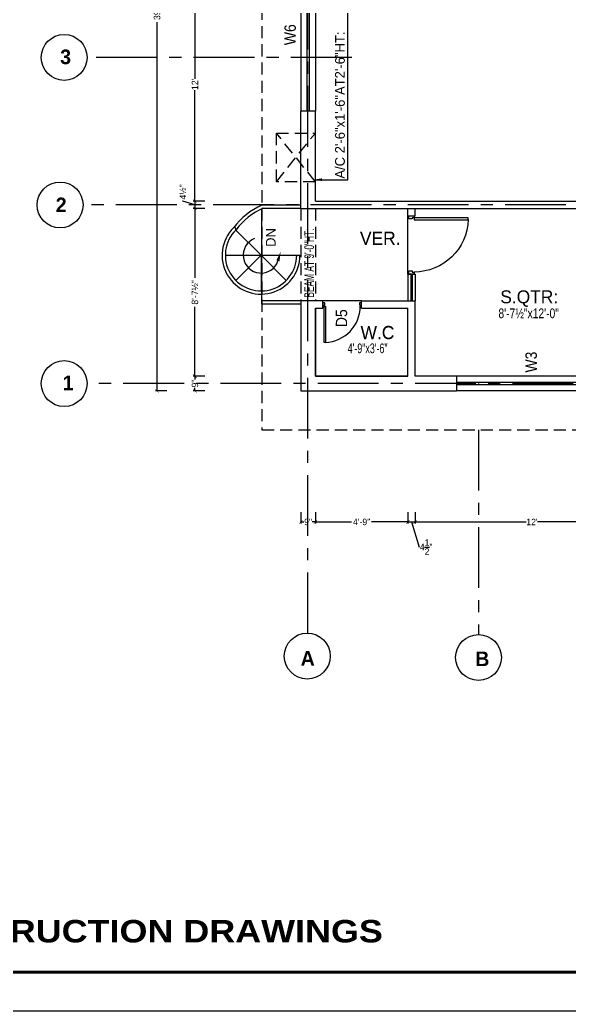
# Model space of a CAD drawing. Extents: x 10753 to 18704, y -5361 to 1140.
# Drawn here: x 15632 to 15971, y -1920 to -1308 of the extents above; entities that cross this region are included whole.
import ezdxf
from ezdxf.enums import TextEntityAlignment as Align

# ---------------------------------------------------------------- set-up
doc = ezdxf.new("R2010")
doc.units = 0
doc.header["$LTSCALE"] = 30
doc.header["$MEASUREMENT"] = 0
doc.header["$PDMODE"] = 3
doc.linetypes.add('CENTER', pattern=[2, 1.25, -0.25, 0.25, -0.25])
doc.linetypes.add('HIDDEN', pattern=[0.375, 0.25, -0.125])
doc.layers.get('0').update_dxf_attribs({"linetype": 'CONTINUOUS'})
doc.layers.get('DEFPOINTS').update_dxf_attribs({"linetype": 'CONTINUOUS'})
for name, color, linetype in [('1', 3, 'CENTER'), ('DIM', 6, 'CONTINUOUS'), ('DM', 210, 'CONTINUOUS'), ('DOOR', 4, 'CONTINUOUS'), ('PL', 7, 'CONTINUOUS'), ('SEAL', 1, 'CONTINUOUS'), ('SLINE', 3, 'CONTINUOUS'), ('stairs terrace', 1, 'CONTINUOUS'), ('TEXT', 13, 'CONTINUOUS'), ('TEXTDW', 3, 'CONTINUOUS'), ('WALL', 2, 'CONTINUOUS'), ('WINDOW', 5, 'CONTINUOUS'), ('WL', 9, 'CONTINUOUS'), ('XL', 4, 'CENTER')]:
    doc.layers.add(name, color=color, linetype=linetype)
doc.styles.add('EE', font='eurr____.ttf')
doc.styles.get("Standard").update_dxf_attribs({"font": 'stylu.ttf', "height": 3})
doc.styles.add('STYLE3', font='ariblk.ttf', dxfattribs={"height": 1})
doc.styles.add('Work Dim', font='stylu.ttf', dxfattribs={"height": 4})
doc.dimstyles.new('D1', dxfattribs={"dimtxt": 6, "dimasz": 5, "dimexe": 1, "dimexo": 2, "dimgap": 1, "dimtad": 1, "dimdec": 4, "dimzin": 3, "dimdsep": 46, "dimlunit": 4, "dimtxsty": 'Standard', "dimcen": 3, "dimclrd": 7, "dimclre": 7, "dimclrt": 2, "dimadec": 0, "dimazin": 0, "dimtfac": 1, "dimtdec": 4, "dimtofl": 0, "dimtmove": 2, "dimatfit": 3, "dimfxl": 1, "dimfrac": 2, "dimtolj": 1, "dimtzin": 1, "dimarcsym": 0})
doc.dimstyles.new('dim small', dxfattribs={"dimtxt": 4, "dimasz": 2, "dimexe": 1, "dimexo": 3, "dimgap": 0.09375, "dimtad": 0, "dimdec": 1, "dimzin": 0, "dimdsep": 46, "dimlunit": 4, "dimtxsty": 'Work Dim', "dimblk1": 'ARCHTICK', "dimblk2": 'ARCHTICK', "dimsah": 1, "dimcen": 0.09375, "dimclrd": 256, "dimclre": 256, "dimclrt": 3, "dimadec": 0, "dimazin": 0, "dimtfac": 1, "dimtdec": 1, "dimtofl": 0, "dimtmove": 1, "dimatfit": 3, "dimldrblk": 'ARCHTICK', "dimfxl": 6, "dimfxlon": 1, "dimtolj": 1, "dimtzin": 0, "dimarcsym": 0})

# ---------------------------------------------------------------- blocks, each defined once
blk = doc.blocks.new('D1')
for p, q in [((-3, 40.85), (-1.5, 40.85)), ((-3, 1.85), (-3, 40.85)), ((-1.5, 40.85), (-1.5, 1.85)), ((-40.5, 1.88), (-42, 1.88)), ((-42, 1.88), (-42, -1.88)), ((-40.5, 0.38), (-40.5, 1.88)), ((-39.75, 0.38), (-40.5, 0.38)), ((-39.75, -1.88), (-39.75, 0.38)), ((-1.5, 1.85), (-3, 1.85)), ((-2.25, 0.38), (-2.25, -1.88)), ((-1.5, 0.38), (-2.25, 0.38)), ((0, 1.88), (-1.5, 1.88)), ((-1.5, 1.88), (-1.5, 0.38)), ((0, -1.88), (0, 1.88)), ((-42, -1.88), (-39.75, -1.88)), ((-2.25, -1.88), (0, -1.88))]:
    blk.add_line(p, q)
blk.add_arc((-1.5, 1.88), 39, 91.84981, 180)
blk = doc.blocks.new('_ArchTick')
at = {"color": 0, "linetype": 'ByBlock', "const_width": 0.15}
blk.add_lwpolyline([(-0.5, -0.5), (0.5, 0.5)], dxfattribs=at)
blk = doc.blocks.new('*D503')
at = {"layer": 'DEFPOINTS', "color": 0, "transparency": 16777216}
for p in [(15739.87, -1424.5), (15739.87, -1528), (15767.71, -1528)]:
    blk.add_point(p, dxfattribs=at)
at = {"layer": 'DM', "lineweight": -2, "transparency": 16777216}
for p, q in [((15739.87, -1424.5), (15738.87, -1424.5)), ((15739.87, -1424.5), (15739.87, -1467.28)), ((15739.87, -1528), (15739.87, -1485.23)), ((15745.87, -1528), (15738.87, -1528))]:
    blk.add_line(p, q, dxfattribs=at)
at = {"layer": 'DM', "lineweight": -2, "transparency": 16777216, "xscale": 2, "yscale": 2, "zscale": 2}
for p, rotation in [((15739.87, -1424.5), 90), ((15739.87, -1528), 270)]:
    blk.add_blockref('_ArchTick', p, dxfattribs=dict(at, rotation=rotation))
at = {"layer": 'DM', "color": 3, "transparency": 16777216, "insert": (15739.87, -1476.25), "char_height": 4, "attachment_point": 5, "rotation": 90, "style": 'Work Dim'}
blk.add_mtext('\\A1;8\'-7½"', dxfattribs=at)
blk = doc.blocks.new('*D504')
at = {"layer": 'DEFPOINTS', "color": 0, "transparency": 16777216}
for p in [(15716.51, -1066), (15726.05, -1066), (15729.47, -1537)]:
    blk.add_point(p, dxfattribs=at)
at = {"layer": 'DM', "lineweight": -2, "transparency": 16777216}
for p, q in [((15722.51, -1066), (15715.51, -1066)), ((15716.51, -1066), (15716.51, -1293.44)), ((15716.51, -1537), (15716.51, -1309.57)), ((15722.51, -1537), (15715.51, -1537))]:
    blk.add_line(p, q, dxfattribs=at)
at = {"layer": 'DM', "lineweight": -2, "transparency": 16777216, "xscale": 2, "yscale": 2, "zscale": 2}
for p, rotation in [((15716.51, -1066), 90), ((15716.51, -1537), 270)]:
    blk.add_blockref('_ArchTick', p, dxfattribs=dict(at, rotation=rotation))
at = {"layer": 'DM', "color": 3, "transparency": 16777216, "insert": (15716.51, -1301.5), "char_height": 4, "attachment_point": 5, "rotation": 90, "style": 'Work Dim'}
blk.add_mtext('\\A1;39\'-3"', dxfattribs=at)
blk = doc.blocks.new('*D505')
at = {"layer": 'DEFPOINTS', "color": 0, "transparency": 16777216}
for p in [(15739.87, -1528), (15739.87, -1537), (15767.84, -1537)]:
    blk.add_point(p, dxfattribs=at)
at = {"layer": 'DM', "lineweight": -2, "transparency": 16777216}
for p, q in [((15739.87, -1528), (15738.87, -1528)), ((15739.87, -1528), (15739.87, -1529.94)), ((15745.87, -1537), (15738.87, -1537)), ((15739.87, -1537), (15739.87, -1535.06))]:
    blk.add_line(p, q, dxfattribs=at)
at = {"layer": 'DM', "lineweight": -2, "transparency": 16777216, "xscale": 2, "yscale": 2, "zscale": 2}
for p, rotation in [((15739.87, -1528), 90), ((15739.87, -1537), 270)]:
    blk.add_blockref('_ArchTick', p, dxfattribs=dict(at, rotation=rotation))
at = {"layer": 'DM', "color": 3, "transparency": 16777216, "insert": (15739.87, -1532.5), "char_height": 4, "attachment_point": 5, "rotation": 90, "style": 'Work Dim'}
blk.add_mtext('\\A1;9"', dxfattribs=at)
blk = doc.blocks.new('*D510')
at = {"layer": 'DEFPOINTS', "color": 0, "transparency": 16777216}
for p in [(15805.14, -1561), (15814.14, -1561), (15814.14, -1617.84)]:
    blk.add_point(p, dxfattribs=at)
at = {"layer": 'DM', "lineweight": -2, "transparency": 16777216}
for p, q in [((15805.14, -1611.84), (15805.14, -1618.84)), ((15814.14, -1611.84), (15814.14, -1618.84)), ((15805.14, -1617.84), (15807.07, -1617.84)), ((15814.14, -1617.84), (15812.2, -1617.84))]:
    blk.add_line(p, q, dxfattribs=at)
at = {"layer": 'DM', "lineweight": -2, "transparency": 16777216, "xscale": 2, "yscale": 2, "zscale": 2, "rotation": 180}
blk.add_blockref('_ArchTick', (15805.14, -1617.84), dxfattribs=at)
at = {"layer": 'DM', "lineweight": -2, "transparency": 16777216, "xscale": 2, "yscale": 2, "zscale": 2}
blk.add_blockref('_ArchTick', (15814.14, -1617.84), dxfattribs=at)
at = {"layer": 'DM', "color": 3, "transparency": 16777216, "insert": (15809.64, -1617.84), "char_height": 4, "attachment_point": 5, "style": 'Work Dim'}
blk.add_mtext('\\A1;9"', dxfattribs=at)
blk = doc.blocks.new('*D511')
at = {"layer": 'DEFPOINTS', "color": 0, "transparency": 16777216}
for p in [(15739.87, -1420), (15739.87, -1424.5), (15773.14, -1424.5)]:
    blk.add_point(p, dxfattribs=at)
at = {"layer": 'DM', "lineweight": -2, "transparency": 16777216}
for p, q in [((15732.41, -1420.02), (15732.41, -1419.83)), ((15739.87, -1422.25), (15732.41, -1420.02)), ((15739.87, -1420), (15738.87, -1420)), ((15739.87, -1420), (15739.87, -1424.5)), ((15745.87, -1424.5), (15738.87, -1424.5))]:
    blk.add_line(p, q, dxfattribs=at)
at = {"layer": 'DM', "lineweight": -2, "transparency": 16777216, "xscale": 2, "yscale": 2, "zscale": 2}
for p, rotation in [((15739.87, -1420), 90), ((15739.87, -1424.5), 270)]:
    blk.add_blockref('_ArchTick', p, dxfattribs=dict(at, rotation=rotation))
at = {"layer": 'DM', "color": 3, "transparency": 16777216, "insert": (15732.41, -1414.33), "char_height": 4, "attachment_point": 5, "rotation": 90, "style": 'Work Dim'}
blk.add_mtext('\\A1;4½"', dxfattribs=at)
blk = doc.blocks.new('*D512')
at = {"layer": 'DEFPOINTS', "color": 0, "transparency": 16777216}
for p in [(15739.87, -1276), (15773.14, -1276), (15773.14, -1420)]:
    blk.add_point(p, dxfattribs=at)
at = {"layer": 'DM', "lineweight": -2, "transparency": 16777216}
for p, q in [((15745.87, -1276), (15738.87, -1276)), ((15739.87, -1276), (15739.87, -1344.53)), ((15739.87, -1420), (15739.87, -1351.47)), ((15745.87, -1420), (15738.87, -1420))]:
    blk.add_line(p, q, dxfattribs=at)
at = {"layer": 'DM', "lineweight": -2, "transparency": 16777216, "xscale": 2, "yscale": 2, "zscale": 2}
for p, rotation in [((15739.87, -1276), 90), ((15739.87, -1420), 270)]:
    blk.add_blockref('_ArchTick', p, dxfattribs=dict(at, rotation=rotation))
at = {"layer": 'DM', "color": 3, "transparency": 16777216, "insert": (15739.87, -1348), "char_height": 4, "attachment_point": 5, "rotation": 90, "style": 'Work Dim'}
blk.add_mtext("\\A1;12'", dxfattribs=at)
blk = doc.blocks.new('WINDOW')
for p, q in [((12, 0), (0, 0)), ((12, -3.75), (0, -3.75)), ((12, -5.25), (0, -5.25)), ((12, -9), (0, -9))]:
    blk.add_line(p, q)
blk = doc.blocks.new('ACP')
at = {"layer": 'stairs terrace', "linetype": 'HIDDEN'}
for p, q in [((-3, 27), (27, 3)), ((-3, 3), (27, 27)), ((-3, 3), (-3, 27)), ((-3, 27), (27, 27)), ((27, 27), (27, 3))]:
    blk.add_line(p, q, dxfattribs=at)
blk = doc.blocks.new('*D532')
at = {"layer": 'DEFPOINTS', "color": 0, "transparency": 16777216}
for p in [(15871.14, -1528), (15814.14, -1561), (15871.14, -1617.84)]:
    blk.add_point(p, dxfattribs=at)
at = {"layer": 'DM', "lineweight": -2, "transparency": 16777216}
for p, q in [((15814.14, -1611.84), (15814.14, -1618.84)), ((15871.14, -1611.84), (15871.14, -1618.84)), ((15814.14, -1617.84), (15836.48, -1617.84)), ((15871.14, -1617.84), (15848.79, -1617.84))]:
    blk.add_line(p, q, dxfattribs=at)
at = {"layer": 'DM', "lineweight": -2, "transparency": 16777216, "xscale": 2, "yscale": 2, "zscale": 2, "rotation": 180}
blk.add_blockref('_ArchTick', (15814.14, -1617.84), dxfattribs=at)
at = {"layer": 'DM', "lineweight": -2, "transparency": 16777216, "xscale": 2, "yscale": 2, "zscale": 2}
blk.add_blockref('_ArchTick', (15871.14, -1617.84), dxfattribs=at)
at = {"layer": 'DM', "color": 3, "transparency": 16777216, "insert": (15842.64, -1617.84), "char_height": 4, "attachment_point": 5, "style": 'Work Dim'}
blk.add_mtext('\\A1;4\'-9"', dxfattribs=at)
blk = doc.blocks.new('*D533')
at = {"layer": 'DEFPOINTS', "color": 0, "transparency": 16777216}
for p in [(15871.14, -1528), (15875.64, -1528), (15875.64, -1617.84)]:
    blk.add_point(p, dxfattribs=at)
at = {"layer": 'DM', "lineweight": -2, "transparency": 16777216}
for p, q in [((15871.14, -1611.84), (15871.14, -1618.84)), ((15875.64, -1611.84), (15875.64, -1618.84)), ((15871.14, -1617.84), (15875.64, -1617.84)), ((15873.39, -1617.84), (15878.02, -1633.3)), ((15878.02, -1633.3), (15878.21, -1633.3))]:
    blk.add_line(p, q, dxfattribs=at)
at = {"layer": 'DM', "lineweight": -2, "transparency": 16777216, "xscale": 2, "yscale": 2, "zscale": 2, "rotation": 180}
blk.add_blockref('_ArchTick', (15871.14, -1617.84), dxfattribs=at)
at = {"layer": 'DM', "lineweight": -2, "transparency": 16777216, "xscale": 2, "yscale": 2, "zscale": 2}
blk.add_blockref('_ArchTick', (15875.64, -1617.84), dxfattribs=at)
at = {"layer": 'DM', "color": 3, "transparency": 16777216, "insert": (15882.43, -1633.3), "char_height": 4, "attachment_point": 5, "style": 'Work Dim'}
blk.add_mtext('\\A1;4{\\H1.000000x;\\S1/2;}"', dxfattribs=at)
blk = doc.blocks.new('*D534')
at = {"layer": 'DEFPOINTS', "color": 0, "transparency": 16777216}
for p in [(15875.64, -1537), (16019.64, -1537), (16019.64, -1617.84)]:
    blk.add_point(p, dxfattribs=at)
at = {"layer": 'DM', "lineweight": -2, "transparency": 16777216}
for p, q in [((15875.64, -1611.84), (15875.64, -1618.84)), ((16019.64, -1611.84), (16019.64, -1618.84)), ((15875.64, -1617.84), (15944.17, -1617.84)), ((16019.64, -1617.84), (15951.1, -1617.84))]:
    blk.add_line(p, q, dxfattribs=at)
at = {"layer": 'DM', "lineweight": -2, "transparency": 16777216, "xscale": 2, "yscale": 2, "zscale": 2, "rotation": 180}
blk.add_blockref('_ArchTick', (15875.64, -1617.84), dxfattribs=at)
at = {"layer": 'DM', "lineweight": -2, "transparency": 16777216, "xscale": 2, "yscale": 2, "zscale": 2}
blk.add_blockref('_ArchTick', (16019.64, -1617.84), dxfattribs=at)
at = {"layer": 'DM', "color": 3, "transparency": 16777216, "insert": (15947.64, -1617.84), "char_height": 4, "attachment_point": 5, "style": 'Work Dim'}
blk.add_mtext("\\A1;12'", dxfattribs=at)

msp = doc.modelspace()

# ---------------------------------------------------------------- linework, layer by layer
at = {"linetype": 'HIDDEN'}
for p, q in [((15781.1355, -1042.00197), (15781.1355, -1561.00197)), ((15805.1355, -1424.50197), (15805.1355, -1481.50197)), ((15814.1355, -1424.50197), (15814.1355, -1481.50197)), ((15781.1355, -1561.00197), (16084.1355, -1561.00197)), ((15781.1355, -1561.00197), (16019.6355, -1561.00197))]:
    msp.add_line(p, q, dxfattribs=at)
at = {"layer": 'DIM'}
for p, q in [((15805.1355, -1422.50197), (15781.1355, -1422.50197)), ((15805.1355, -1424.50197), (15781.1355, -1424.50197)), ((15781.1355, -1483.50197), (15781.1355, -1424.50197)), ((15805.1355, -1481.50197), (15781.1355, -1481.50197)), ((15805.1355, -1483.50197), (15781.1355, -1483.50197)), ((15842.6355, -1481.50197), (15818.6355, -1481.50197))]:
    msp.add_line(p, q, dxfattribs=at)
for radius in [45.54026, 43.54026]:
    msp.add_arc((15799.83125, -1464.02768), radius, 114.23828481, 142.63479799, dxfattribs=at)
at = {"layer": 'PL'}
for p, q in [((15871.1355, -1465.00197), (15871.1355, -1429.00197)), ((15780.60717, -1453.36016), (15765.05082, -1437.80381)), ((15758.60717, -1453.36016), (15804.60717, -1453.36016)), ((15780.60717, -1453.36016), (15765.05082, -1468.91651)), ((15796.16352, -1468.91651), (15780.60717, -1453.36016)), ((15780.60717, -1453.36016), (15780.60717, -1475.36016))]:
    msp.add_line(p, q, dxfattribs=at)
for centre, radius, start, end in [((15780.60717, -1453.36016), 24, 135, 0), ((15764.13104, -1437.30938), 1.04425, 331.73954212, 118.26045788), ((15780.60717, -1453.36016), 22, 135, 0), ((15780.60717, -1453.36016), 11, 111.23674378, 341.54282309)]:
    msp.add_arc(centre, radius, start, end, dxfattribs=at)
msp.add_solid([(15790.08345, -1456.55557), (15792.76417, -1451.09538), (15791.99923, -1457.12985)], dxfattribs=at)
at = {"layer": 'SEAL', "color": 1}
msp.add_lwpolyline([(17082.93846, -861.935), (17082.93846, -1919.54125), (15507.66773, -1919.54125), (15507.66773, -861.935)], close=True, dxfattribs=at)
at = {"layer": 'SLINE'}
for centre in [(15659.23315, -1331.37147), (15656.74425, -1422.36119), (15659.23315, -1532.50197), (15809.11421, -1700.56603), (15914.7039, -1701.42899)]:
    msp.add_circle(centre, 14.14027, dxfattribs=at)
at = {"layer": 'WALL'}
for p, q in [((15805.1355, -1424.50197), (15805.1355, -1364.50197)), ((15814.1355, -1364.50197), (15805.1355, -1364.50197)), ((15814.1355, -1420.00197), (15814.1355, -1364.50197)), ((15814.1355, -1420.00197), (15994.1355, -1420.00197)), ((15814.1355, -1420.00197), (15994.1355, -1420.00197)), ((15805.1355, -1424.50197), (15871.1355, -1424.50197)), ((15814.1355, -1424.50197), (15958.1355, -1424.50197)), ((15871.1355, -1429.00197), (15871.1355, -1424.50197)), ((15871.1355, -1429.00197), (15875.6355, -1429.00197)), ((15875.6355, -1429.00197), (15875.6355, -1424.50197)), ((15875.6355, -1424.50197), (16019.6355, -1424.50197)), ((15805.1355, -1481.50197), (15805.1355, -1537.00197)), ((15818.6355, -1481.50197), (15805.1355, -1481.50197)), ((15818.6355, -1486.00197), (15818.6355, -1481.50197)), ((15842.6355, -1481.50197), (15875.6355, -1481.50197)), ((15842.6355, -1486.00197), (15842.6355, -1481.50197)), ((15875.6355, -1528.00197), (15875.6355, -1481.50197)), ((15814.1355, -1528.00197), (15814.1355, -1486.00197)), ((15814.1355, -1486.00197), (15814.1355, -1528.00197)), ((15814.1355, -1486.00197), (15818.6355, -1486.00197)), ((15842.6355, -1486.00197), (15871.1355, -1486.00197)), ((15871.1355, -1528.00197), (15871.1355, -1486.00197)), ((15871.1355, -1528.00197), (15814.1355, -1528.00197)), ((15814.1355, -1528.00197), (15871.1355, -1528.00197)), ((15901.1355, -1528.00197), (15875.6355, -1528.00197)), ((15901.1355, -1528.00197), (15901.1355, -1537.00197)), ((15805.1355, -1537.00197), (15901.1355, -1537.00197))]:
    msp.add_line(p, q, dxfattribs=at)
at = {"layer": 'WINDOW'}
for p, q in [((15871.1355, -1465.00197), (15871.1355, -1481.50197)), ((15871.1355, -1465.00197), (15875.6355, -1465.00197)), ((15873.0105, -1465.00197), (15873.0105, -1481.50197)), ((15873.7605, -1465.00197), (15873.7605, -1481.50197)), ((15875.6355, -1465.00197), (15875.6355, -1481.50197))]:
    msp.add_line(p, q, dxfattribs=at)
at = {"layer": 'WL', "const_width": 2.00304}
msp.add_lwpolyline([(17058.90195, -885.9715), (17058.90195, -1895.50474), (15531.70424, -1895.50474), (15531.70424, -885.9715)], close=True, dxfattribs=at)
at = {"layer": 'XL'}
for p, q in [((15809.54439, -1686.4323), (15809.54439, -1042.00197)), ((15836.5697, -1331.37147), (15673.37343, -1331.37147)), ((16088.6355, -1422.36119), (15670.88453, -1422.36119)), ((16093.1355, -1532.50197), (15673.37343, -1532.50197)), ((15914.7039, -1532.50197), (15914.7039, -1533.25197)), ((15914.7039, -1561.00197), (15914.7039, -1687.28871))]:
    msp.add_line(p, q, dxfattribs=at)

# ---------------------------------------------------------------- block references
at = {"layer": 'DOOR'}
for p, xscale, yscale, zscale, rotation in [((15873.3855, -1429.00197), -0.8571428571428571, 0.8571428571428571, 0.8571428571428571, 270), ((15818.6355, -1483.75197), 0.5714285714285714, 0.5714285714285714, 0.5714285714285714, 180)]:
    msp.add_blockref('D1', p, dxfattribs=dict(at, xscale=xscale, yscale=yscale, zscale=zscale, rotation=rotation))
at = {"layer": 'WALL', "rotation": 90}
msp.add_blockref('ACP', (15817.1355, -1405.00197), dxfattribs=at)
at = {"layer": 'WINDOW', "zscale": 7}
for p, xscale, rotation in [((15805.1355, -1364.50197), 7, 90), ((15901.1355, -1537.00197), -7, 180)]:
    msp.add_blockref('WINDOW', p, dxfattribs=dict(at, xscale=xscale, rotation=rotation))

# ---------------------------------------------------------------- texts
at = {"layer": '1', "char_height": 9, "attachment_point": 1, "style": 'EE'}
for s, width, heights, insert in [('{\\fEuroRoman|b1|i0|c2|p2;3}', 5.9980421, [0], (15656.77476, -1326.51574)), ('{\\fEuroRoman|b1|i0|c2|p2;2}', 5.3125278, [0], (15654.03964, -1417.79811)), ('{\\fEuroRoman|b1|i0|c2|p2;1}', 8.5558209, [0], (15658.32664, -1527.59273)), ('{\\fEuroRoman|b1|i0|c2|p2;A}', 9, [109.7742], (15805.04439, -1697.45323)), ('{\\fEuroRoman|b1|i0|c2|p2;B}', 6.0186817, [0], (15912.72541, -1697.75753))]:
    msp.add_mtext_dynamic_manual_height_columns(s, width=width, gutter_width=45, heights=heights, dxfattribs=dict(at, insert=insert))
at = {"layer": 'PL'}
msp.add_text('DN', height=6, rotation=90, dxfattribs=at).set_placement((15789.61074, -1448.2131))
at = {"layer": 'TEXT'}
for s, p in [('VER.', (15841.61479, -1446.80754)), ('VER.', (15841.61591, -1446.97475)), ('S.QTR:', (15928.14958, -1483.00929)), ('W.C', (15842.01321, -1504.95807)), ('W.C', (15842.01433, -1505.12527))]:
    msp.add_text(s, height=8, dxfattribs=at).set_placement(p)
at = {"layer": 'TEXT', "width": 0.791402}
msp.add_text('8\'-7½"x12\'-0"', height=6, dxfattribs=at).set_placement((15926.99736, -1492.17849))
at = {"layer": 'TEXTDW', "width": 0.918649}
for s, p in [('W6', (15802.07789, -1323.8105)), ('D5', (15833.72767, -1497.68613)), ('W3', (15950.68416, -1525.70447))]:
    msp.add_text(s, height=7, rotation=90, dxfattribs=at).set_placement(p)
at = {"layer": 'WALL', "color": 1, "style": 'STYLE3'}
msp.add_text('CONSTRUCTION DRAWINGS', height=13.8496395, dxfattribs=at).set_placement((15701.97195, -1877.13974), align=Align.CENTER)
at = {"layer": 'WINDOW'}
msp.add_text('A/C 2\'-6"x1\'-6"AT2\'-6"HT:', height=6, rotation=90, dxfattribs=at).set_placement((15832.28368, -1406.11527))
at = {"layer": 'WINDOW', "width": 0.642739}
msp.add_text('BEAM AT 9\'-0"HT:', height=6, rotation=90, dxfattribs=at).set_placement((15813.29036, -1479.5185))
at = {"layer": 'WINDOW', "width": 0.683623}
msp.add_text('4\'-9"x3\'-6"', height=6, dxfattribs=at).set_placement((15834.05349, -1513.76456))

# ---------------------------------------------------------------- dimensions: what is measured, and where the dimension line sits
at = {"layer": 'DM'}
for base, p1, p2, angle, picture, middle in [((15716.51024, -1066.00197), (15729.46566, -1537.00197), (15726.04887, -1066.00197), 90, '*D504', (15716.51024, -1301.50197)), ((15739.86584, -1276.00197), (15773.13724, -1420.00197), (15773.13724, -1276.00197), 90, '*D512', (15739.86584, -1348.00197)), ((15739.86584, -1537.00197), (15739.86584, -1528.00197), (15767.83606, -1537.00197), 90, '*D505', (15739.86584, -1532.50197)), ((15871.1355, -1617.83931), (15814.1355, -1561.00197), (15871.1355, -1528.00197), 180, '*D532', (15842.6355, -1617.83931)), ((15875.6355, -1617.83931), (15871.1355, -1528.00197), (15875.6355, -1528.00197), 180, '*D533', (15878.30513, -1633.30058)), ((16019.6355, -1617.83931), (15875.6355, -1537.00197), (16019.6355, -1537.00197), 180, '*D534', (15947.6355, -1617.83931)), ((15814.1355, -1617.83931), (15805.1355, -1561.00197), (15814.1355, -1561.00197), 180, '*D510', (15809.6355, -1617.83931))]:
    dim = msp.add_linear_dim(base=base, p1=p1, p2=p2, angle=angle, dimstyle='dim small', dxfattribs=at)
    dim.commit()
    dim.dimension.update_dxf_attribs({"geometry": picture, "text_midpoint": middle})
for base, p1, p2, text, picture, middle in [((15739.86584, -1424.50197), (15739.86584, -1420.00197), (15773.13724, -1424.50197), '4½"', '*D511', (15732.41336, -1419.73497)), ((15739.86584, -1528.00197), (15739.86584, -1424.50197), (15767.70931, -1528.00197), '8\'-7½"', '*D503', (15739.86584, -1476.25197))]:
    dim = msp.add_linear_dim(base=base, p1=p1, p2=p2, angle=90, text=text, dimstyle='dim small', dxfattribs=at)
    dim.commit()
    dim.dimension.update_dxf_attribs({"geometry": picture, "text_midpoint": middle})

# ---------------------------------------------------------------- leaders
at = {"layer": 'DIM', "color": 7}
msp.add_leader([(15813.15931, -1406.78174), (15834.10205, -1406.78174), (15834.10205, -1280.0715)], dimstyle='D1', dxfattribs=at)

doc.saveas('drawing.dxf')
